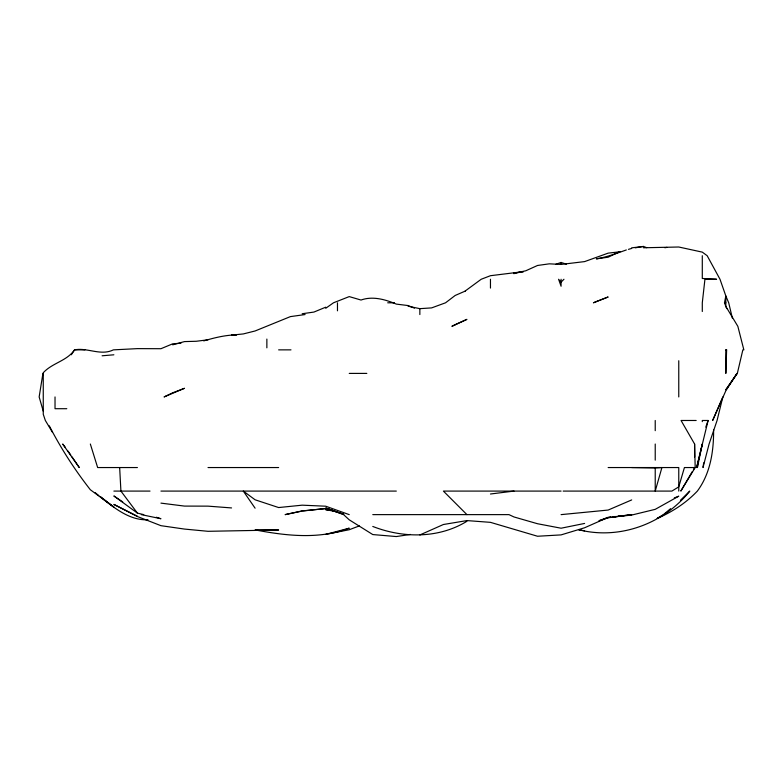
<?xml version="1.0" encoding="UTF-8"?>
<svg xmlns="http://www.w3.org/2000/svg" width="783" height="783" viewBox="0 0 783 783"><rect width="100%" height="100%" fill="white"/><g stroke="black" fill="none" stroke-linecap="round" stroke-linejoin="round"><path stroke-width="1.17" d="M713.607 429.896C713.734 451.302 710.406 473.5 697.359 491.088C685.967 503.048 672.362 511.798 657.348 518.434M726.624 349.864L725.831 373.403L725.831 349.874L726.624 349.864L725.831 349.864M697.722 464.025L697.399 467.549L702.292 444.02L696.645 467.549L708.116 420.481L702.292 420.481L702.292 421.646M703.702 462.841L702.997 467.549L709.085 444.02L717.071 420.481L722.836 396.942L712.647 420.481L725.831 390.766L736.999 373.403L725.831 389.787L737.332 373.403L742.852 349.864L743.85 349.864L737.85 326.335L725.831 306.417L724.49 302.796L725.831 295.964L719.998 279.257L707.176 255.718L702.292 252.126L678.763 247.007L643.45 247.771M42.928 373.403L39.15 396.942L43.261 411.222M705.786 427.136L708.116 420.481M692.241 471.65L680.818 491.088L695.187 467.549L694.599 444.02L681.053 420.481L696.165 420.481M693.444 469.594L694.648 467.549M71.322 354.768L74.551 349.864C87.324 347.3 100.674 356.157 113.388 349.864L137.407 348.631L160.946 348.709L172.71 343.815L180.951 343.208M563.956 279.257L561.078 282.144L558.582 279.257L561.078 286.245L561.078 279.257M680.456 500.268L689.784 491.088C663.769 523.827 619.588 540.123 578.725 529.739L584.607 530.805M465.19 291.022L481.212 279.257L490.461 275.704L523.416 271.623M670.61 508.656L663.367 514.627L657.26 518.297M43.261 372.747C52.314 362.842 66.849 361.08 74.551 349.864L84.907 349.864M325.708 308.296L333.489 302.796L349.238 296.6L361.012 300.036C372.679 295.827 385.451 299.517 396.315 304.107L408.08 305.556L414.501 308.169M619.921 251.539L608.146 257.206L596.382 258.86C606.962 257.049 616.309 253.477 626.331 249.953M466.922 521.272C438.754 538.635 402.961 538.303 372.777 526.45M419.854 534.965L443.393 524.512L466.922 520.587L490.461 522.349L537.539 536.247L561.078 534.897L584.607 527.771L608.146 517.357L599.181 520.568M465.386 291.022L455.158 295.475L445.556 302.796L431.619 307.895L419.854 308.659L408.08 306.192M631.685 499.926L608.146 510.056L561.078 514.627M325.708 307.19L313.934 312.065L302.169 313.738M674.271 497.929L678.763 496.187L655.224 509.341L631.685 515.067L608.146 517.534L610.554 517.142M359.328 525.912L349.238 529.729L325.708 534.378L349.238 528.182C318.955 539.634 286.128 535.797 255.092 529.905L278.631 529.993L208.024 531.305L184.485 529.073L160.946 525.677L137.407 516.526L113.868 504.409L137.407 516.242M555.724 264.341L561.078 262.462L566.422 264.155M203.737 340.899C214.278 337.806 225.23 335.055 236.26 334.889M599.181 520.832L608.146 517.788L631.685 514.627L612.854 516.946M664.855 247.741L666.989 247.379M628.475 249.346L631.685 248.426M172.71 344.823L184.485 341.594L196.249 341.271L208.024 339.793M302.169 510.908L285.1 514.627L302.169 511.054L325.708 508.549L330.406 509.635M584.607 523.435L561.078 528.212L537.539 523.739L514 516.966L508.97 514.627L372.777 514.627M523.416 271.691L514 273.316L525.765 270.791L537.539 265.476L549.304 263.832L561.078 264.429L584.607 261.6L608.146 253.144L619.921 251.783M635.219 247.839L643.45 246.449L646.66 247.673M410.439 534.437L396.315 536.551L372.777 534.564L349.238 519.824L343.58 514.627L325.708 507.981L343.796 514.235L325.708 508.549L303.344 510.79M612.952 516.8L615.36 516.467M618.971 515.968L621.369 515.635M490.461 494.004L514 491.088M608.146 517.534L610.505 517.24M631.685 247.839L643.45 246.449M102.103 355.785L113.868 354.797M655.224 467.96L661.919 467.549L655.224 491.088L655.224 467.96L631.685 467.549M236.26 335.026L231.553 335.153L243.327 333.93L255.092 330.974L290.395 316.616L305.086 314.56M387.712 302.796L394.475 302.796M724.49 302.796L725.831 302.796M278.631 349.864L290.982 349.864M349.238 373.403L366.826 373.403M66.8 408.706L55.025 408.706L55.025 396.942M137.407 467.549L97.65 467.549L90.339 444.02M208.024 467.549L278.631 467.549M608.146 467.549L678.763 467.549L678.763 491.088M695.187 467.549L684.42 467.549L678.763 486.85L671.902 491.088L563.153 491.088M113.868 491.088L150.013 491.088M160.946 491.088L396.315 491.088M561.078 491.088L443.393 491.088L466.922 514.627M147.997 519.755C129.861 520.705 114.191 507.913 100.733 497.146M231.553 507.932L208.024 506.141L184.485 506.092L160.946 503.126M328.057 509.899L325.708 509.684L337.473 511.847M330.406 510.115L332.765 510.33M141.312 514.627L160.946 518.737L156.316 517.24M119.662 467.549L120.915 491.088L137.407 513.11L143.739 514.627M349.238 514.627L325.708 506.21L302.169 505.172L278.631 507.55L255.092 499.789L243.307 491.088L255.092 508.187M122.696 501.923L113.868 495.952L137.407 513.11M100.733 496.902L113.868 507.061L90.339 489.747C74.728 469.78 60.898 448.385 49.3 425.825M95.105 492.605L98.854 495.639M65.42 447.494L62.669 444.02L79.289 467.549L72.056 456.949M68.111 451.165L70.744 455.021M52.432 432.245L45.345 420.481L43.261 414.295L43.261 373.403M726.771 308.629L725.831 306.417L725.831 295.964L728.709 302.796L732.34 318.094M694.599 444.02L694.629 456.959M702.292 255.718L702.292 278.474L716.582 279.257L704.935 279.257L702.292 302.796L702.292 311.507M678.763 360.738L678.763 396.942M655.224 420.481L655.224 430.66M655.224 444.02L655.224 460.15M561.078 262.462L561.078 264.429M514 272.964L514 273.756M490.461 279.257L490.461 288.085M419.854 308.659L419.854 314.56M337.473 302.796L337.473 310.822M266.866 339.068L266.866 347.838M455.158 324.661L451.889 326.335L466.922 319.366L455.158 324.661M172.71 392.802L164.068 396.942L184.485 388.299L172.71 392.802M596.382 301.543L593.426 302.796L608.146 296.982L596.382 301.543"/></g></svg>
